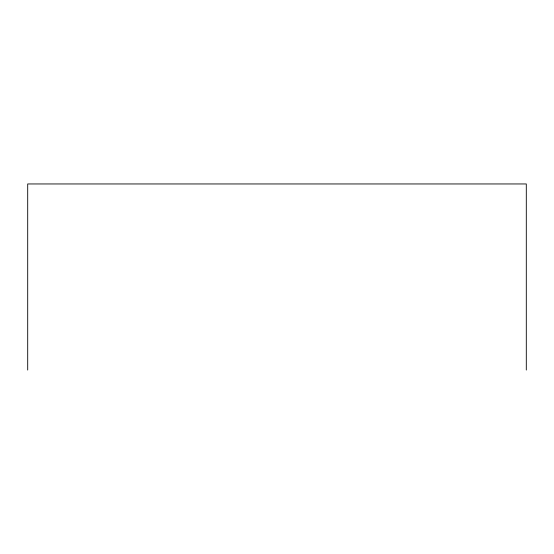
<?xml version="1.0" encoding="UTF-8"?>
<svg xmlns="http://www.w3.org/2000/svg" width="554" height="554" viewBox="0 0 554 554"><rect width="100%" height="100%" fill="white"/><g stroke="black" fill="none" stroke-linecap="round" stroke-linejoin="round"><path stroke-width="0.83" d="M526.3 370.044L526.3 183.956L27.7 183.956L27.7 370.044"/></g></svg>
